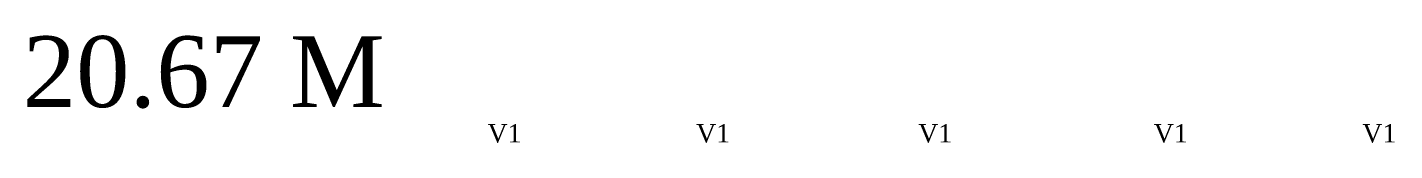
# Model space of a CAD drawing. Header units: metres. Extents: x -56 to 205, y -186 to -77.
# Drawn here: x -2.1 to 9.04, y -103.36 to -102.48 of the extents above; entities that cross this region are included whole.
import ezdxf

# ---------------------------------------------------------------- set-up
doc = ezdxf.new("R2010")
doc.units = ezdxf.units.M
doc.styles.add('ANAND', font='times.ttf')
doc.styles.add('style1', font='times.ttf', dxfattribs={"height": 0.5})

msp = doc.modelspace()

# ---------------------------------------------------------------- texts
at = {"color": 0, "style": 'style1'}
msp.add_text('20.67 M', height=0.576656, dxfattribs=at).set_placement((-2.14103, -103.07041))
at = {"color": 0, "linetype": 'ByBlock', "lineweight": -2, "style": 'ANAND'}
for p in [(1.64832, -103.35882), (3.34831, -103.35882), (5.15831, -103.35882), (7.07831, -103.35882), (8.77831, -103.35882)]:
    msp.add_text('V1', height=0.15, rotation=0.002385, dxfattribs=at).set_placement(p)

doc.saveas('drawing.dxf')
